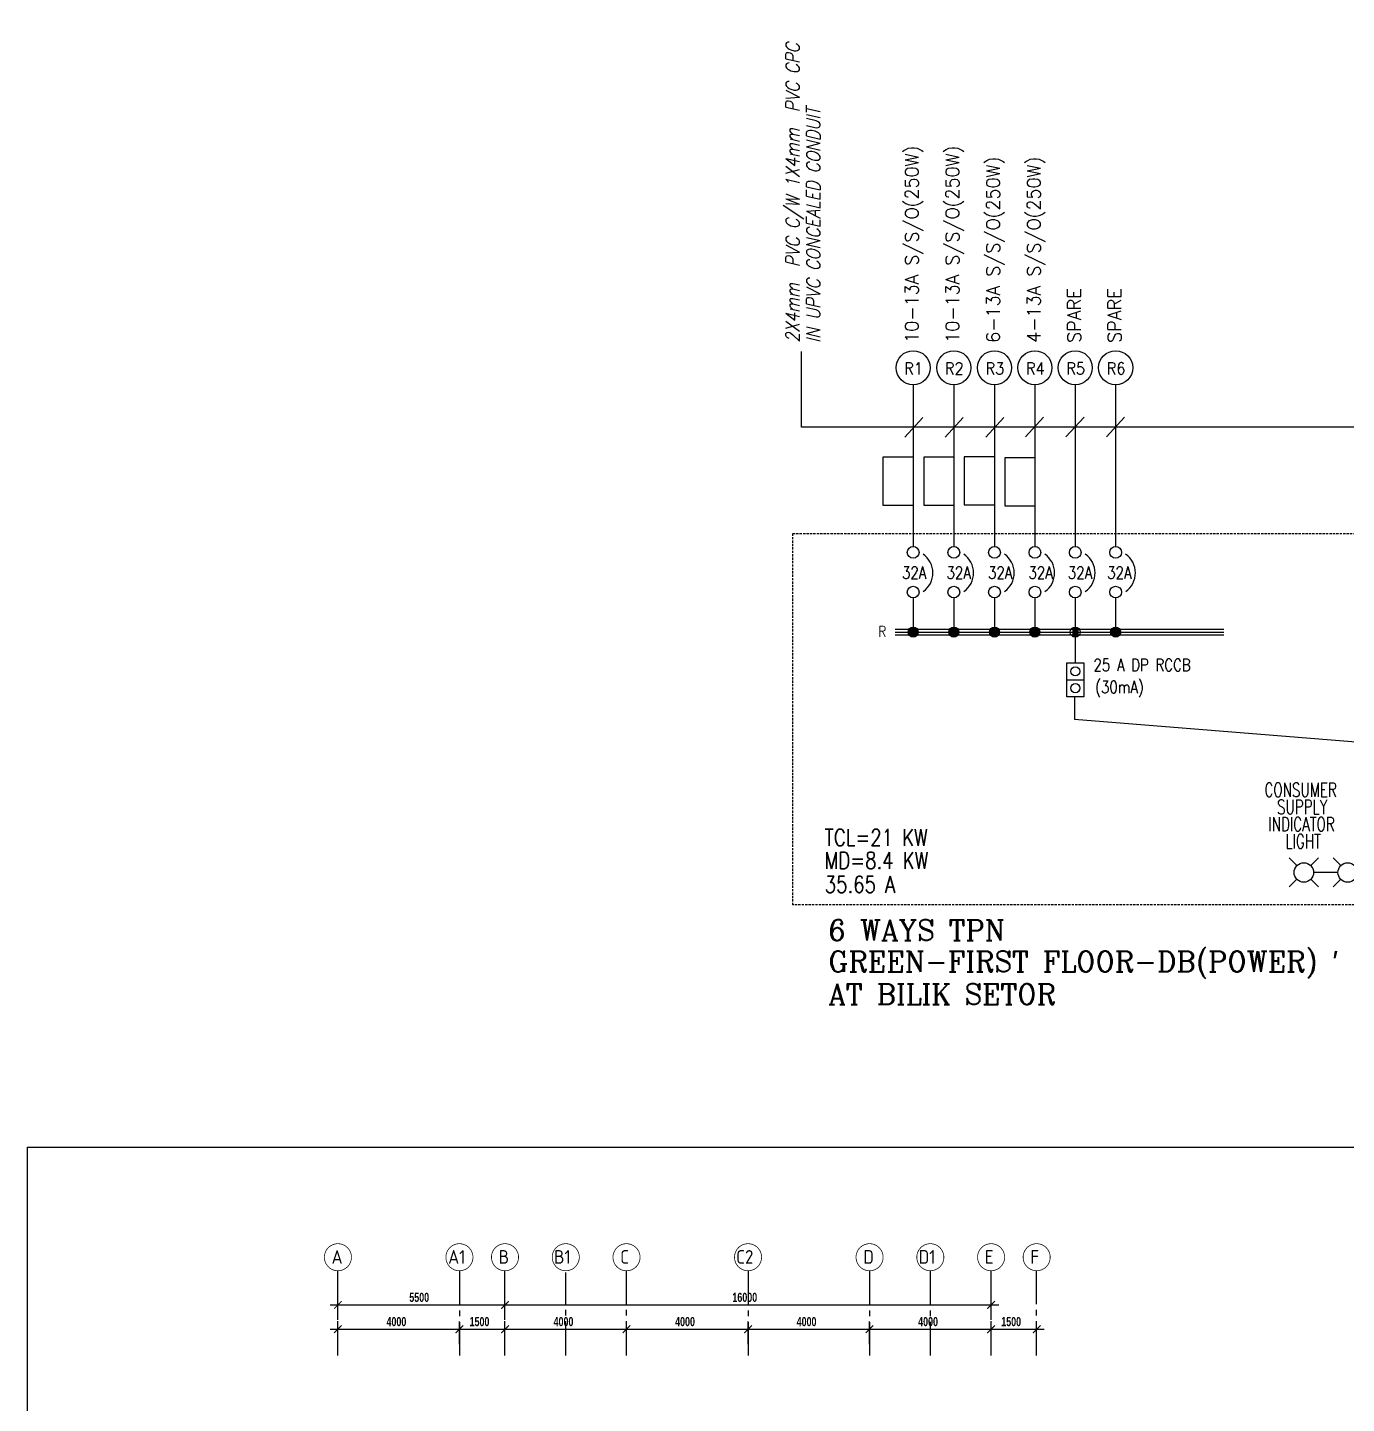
# Model space of a CAD drawing. Header units: inches. Extents: x -85907952 to 802144, y 988801 to 3125513.
# Drawn here: x 539292 to 582706, y 1055694 to 1100988 of the extents above; entities that cross this region are included whole.
import ezdxf
from ezdxf.enums import TextEntityAlignment as Align

# ---------------------------------------------------------------- set-up
doc = ezdxf.new("R2010")
doc.units = ezdxf.units.IN
doc.header["$MEASUREMENT"] = 0
doc.linetypes.add('CENTER2', pattern=[1.125, 0.75, -0.125, 0.125, -0.125])
doc.linetypes.add('HIDDEN', pattern=[0.375, 0.25, -0.125])
for name, color, linetype in [('$_KOD', 7, 'Continuous'), ('BANGUNAN', 4, 'Continuous'), ('DIM', 4, 'Continuous'), ('GRID', 8, 'CENTER2'), ('GRID-TEXT', 8, 'Continuous'), ('t.block', 4, 'Continuous')]:
    doc.layers.add(name, color=color, linetype=linetype)
doc.styles.add('ITALICC', font='ITALICC.SHX', dxfattribs={"width": 0.7})
doc.styles.add('ROMANC', font='ROMANC', dxfattribs={"width": 0.8, "height": 250})
doc.styles.add('ROMAND', font='ROMAND', dxfattribs={"width": 0.75, "height": 600})
doc.styles.add('ROMANS', font='ROMANS', dxfattribs={"width": 0.7})
doc.styles.add('STYLE1', font='ISOCP.SHX')
doc.styles.add('style2', font='sanssb__.ttf', dxfattribs={"height": 1200})

msp = doc.modelspace()

# ---------------------------------------------------------------- linework, layer by layer
at = {"layer": '$_KOD', "color": 3, "linetype": 'Continuous'}
for p, q in [((564771, 1087836, 0), (564771, 1090326, 0)), ((568759, 1088150, 0), (568166, 1087508, 0)), ((570094, 1088150, 0), (569501, 1087508, 0)), ((571429, 1088150, 0), (570835, 1087508, 0)), ((572737, 1088159, 0), (572144, 1087517, 0)), ((574067, 1088158, 0), (573473, 1087516, 0)), ((575405, 1088158, 0), (574812, 1087516, 0)), ((603478, 1087830, 0), (564771, 1087836, 0))]:
    msp.add_line(p, q, dxfattribs=at)
for p, q in [((568427, 1086848, 0), (567443, 1086848, 0)), ((567443, 1086848, 0), (567443, 1085270, 0)), ((569785, 1086842, 0), (568800, 1086842, 0)), ((568800, 1086842, 0), (568800, 1085264, 0)), ((571110, 1086857, 0), (570126, 1086857, 0)), ((570126, 1086857, 0), (570126, 1085280, 0)), ((572448, 1086823, 0), (571463, 1086823, 0)), ((571463, 1086823, 0), (571463, 1085245, 0)), ((567443, 1085270, 0), (568427, 1085270, 0)), ((568800, 1085264, 0), (569785, 1085264, 0)), ((570126, 1085280, 0), (571110, 1085280, 0)), ((571463, 1085245, 0), (572448, 1085245, 0)), ((580825, 1073653, 0), (581076, 1073401, 0)), ((581781, 1073653, 0), (581530, 1073401, 0)), ((582267, 1073653, 0), (582518, 1073401, 0)), ((582424, 1073174, 0), (581624, 1073174, 0)), ((581076, 1072948, 0), (580825, 1072696, 0)), ((581530, 1072948, 0), (581781, 1072696, 0)), ((582518, 1072948, 0), (582267, 1072696, 0))]:
    msp.add_line(p, q)
at = {"color": 0}
for p, q in [((568327, 1081205, 0), (568327, 1080969, 0)), ((568361, 1081230, 0), (568361, 1080943, 0)), ((568394, 1081245, 0), (568394, 1080928, 0)), ((568428, 1081251, 0), (568428, 1080922, 0)), ((568461, 1081251, 0), (568461, 1080922, 0)), ((568495, 1081244, 0), (568495, 1080929, 0)), ((568528, 1081229, 0), (568528, 1080944, 0)), ((568562, 1081202, 0), (568562, 1080971, 0)), ((569666, 1081205, 0), (569666, 1080969, 0)), ((569699, 1081230, 0), (569699, 1080943, 0)), ((569733, 1081245, 0), (569733, 1080928, 0)), ((569766, 1081251, 0), (569766, 1080922, 0)), ((569800, 1081251, 0), (569800, 1080922, 0)), ((569834, 1081244, 0), (569834, 1080929, 0)), ((569867, 1081229, 0), (569867, 1080944, 0)), ((569901, 1081202, 0), (569901, 1080971, 0)), ((571005, 1081205, 0), (571005, 1080969, 0)), ((571038, 1081230, 0), (571038, 1080943, 0)), ((571072, 1081245, 0), (571072, 1080928, 0)), ((571105, 1081251, 0), (571105, 1080922, 0)), ((571139, 1081251, 0), (571139, 1080922, 0)), ((571172, 1081244, 0), (571172, 1080929, 0)), ((571206, 1081229, 0), (571206, 1080944, 0)), ((571239, 1081202, 0), (571239, 1080971, 0)), ((572334, 1081205, 0), (572334, 1080969, 0)), ((572367, 1081230, 0), (572367, 1080943, 0)), ((572401, 1081245, 0), (572401, 1080928, 0)), ((572434, 1081251, 0), (572434, 1080922, 0)), ((572468, 1081251, 0), (572468, 1080922, 0)), ((572501, 1081244, 0), (572501, 1080929, 0)), ((572535, 1081229, 0), (572535, 1080944, 0)), ((572568, 1081202, 0), (572568, 1080971, 0)), ((573696, 1081230, 0), (573696, 1080943, 0)), ((573730, 1081245, 0), (573730, 1080928, 0)), ((573763, 1081251, 0), (573763, 1080922, 0)), ((573797, 1081251, 0), (573797, 1080922, 0)), ((573831, 1081244, 0), (573831, 1080929, 0)), ((573864, 1081229, 0), (573864, 1080944, 0)), ((574992, 1081205, 0), (574992, 1080969, 0)), ((575026, 1081230, 0), (575026, 1080943, 0)), ((575059, 1081245, 0), (575059, 1080928, 0)), ((575093, 1081251, 0), (575093, 1080922, 0)), ((575126, 1081251, 0), (575126, 1080922, 0)), ((575160, 1081244, 0), (575160, 1080929, 0)), ((575193, 1081229, 0), (575193, 1080944, 0)), ((575227, 1081202, 0), (575227, 1080971, 0)), ((568294, 1081157, 0), (568294, 1081016, 0)), ((568595, 1081152, 0), (568595, 1081021, 0)), ((569632, 1081157, 0), (569632, 1081016, 0)), ((569934, 1081152, 0), (569934, 1081021, 0)), ((570971, 1081157, 0), (570971, 1081016, 0)), ((571273, 1081152, 0), (571273, 1081021, 0)), ((572300, 1081157, 0), (572300, 1081016, 0)), ((572602, 1081152, 0), (572602, 1081021, 0)), ((574959, 1081157, 0), (574959, 1081016, 0)), ((575260, 1081152, 0), (575260, 1081021, 0))]:
    msp.add_line(p, q, dxfattribs=at)
at = {"linetype": 'ByBlock', "const_width": 37.5}
for points in [[(549633, 1059063), (549383, 1058813)], [(555133, 1059063), (554883, 1058813)], [(554883, 1058813), (555133, 1059063)], [(570883, 1058813), (571133, 1059063)], [(549633, 1058263), (549383, 1058013)], [(553383, 1058013), (553633, 1058263)], [(553633, 1058263), (553383, 1058013)], [(554883, 1058013), (555133, 1058263)], [(555133, 1058263), (554883, 1058013)], [(559133, 1058263), (558883, 1058013)], [(558883, 1058013), (559133, 1058263)], [(563133, 1058263), (562883, 1058013)], [(562883, 1058013), (563133, 1058263)], [(566883, 1058013), (567133, 1058263)], [(567133, 1058263), (566883, 1058013)], [(571133, 1058263), (570883, 1058013)], [(570883, 1058013), (571133, 1058263)], [(572383, 1058013), (572633, 1058263)]]:
    msp.add_lwpolyline(points, dxfattribs=at)
for centre in [(581303, 1073174, 0), (582745, 1073174, 0)]:
    msp.add_ellipse(centre, major_axis=(-321, 0), ratio=1, start_param=3.142456, end_param=9.425641)
at = {"layer": 'BANGUNAN', "color": 255, "linetype": 'Continuous'}
for p, q in [((568443, 1089227, 0), (568443, 1083903, 0)), ((569782, 1089227, 0), (569782, 1083903, 0)), ((571121, 1089227, 0), (571121, 1083903, 0)), ((572450, 1089227, 0), (572450, 1083903, 0)), ((573779, 1089227, 0), (573779, 1083903, 0)), ((575108, 1089227, 0), (575108, 1083903, 0)), ((568443, 1082210, 0), (568443, 1081087, 0)), ((569782, 1082210, 0), (569782, 1081087, 0)), ((571121, 1082210, 0), (571121, 1081087, 0)), ((572450, 1082210, 0), (572450, 1081087, 0)), ((573779, 1082210, 0), (573779, 1081087, 0)), ((575108, 1082210, 0), (575108, 1081087, 0)), ((567846, 1081180, 0), (578664, 1081180, 0)), ((567846, 1081087, 0), (578664, 1081087, 0)), ((567846, 1080993, 0), (578664, 1080993, 0))]:
    msp.add_line(p, q, dxfattribs=at)
at = {"layer": 'BANGUNAN', "color": 255}
for p, q in [((573778, 1081087, 0), (573778, 1080079, 0)), ((573499, 1078953, 0), (573499, 1080079, 0)), ((573499, 1080079, 0), (574062, 1080079, 0)), ((574062, 1080079, 0), (574062, 1078953, 0)), ((573499, 1079516, 0), (574062, 1079516, 0)), ((574062, 1078953, 0), (573499, 1078953, 0)), ((573749, 1078953, 0), (573749, 1078209, 0)), ((589368, 1076947, 0), (573749, 1078209, 0))]:
    msp.add_line(p, q, dxfattribs=at)
at = {"layer": 'BANGUNAN', "color": 4, "linetype": 'HIDDEN', "ltscale": 300, "elevation": 0}
msp.add_lwpolyline([(564482, 1084328), (615136, 1084328), (615136, 1072104), (564482, 1072104)], close=True, dxfattribs=at)
at = {"layer": 'BANGUNAN', "color": 255, "linetype": 'Continuous'}
for centre, radius in [((568443, 1089788, 0), 561), ((569782, 1089788, 0), 561), ((571121, 1089788, 0), 561), ((572450, 1089788, 0), 561), ((573779, 1089788, 0), 561), ((575108, 1089788, 0), 561), ((568443, 1083710, 0), 193), ((569782, 1083710, 0), 193), ((571121, 1083710, 0), 193), ((572450, 1083710, 0), 193), ((573779, 1083710, 0), 193), ((575108, 1083710, 0), 193), ((568443, 1082404, 0), 193), ((569782, 1082404, 0), 193), ((571121, 1082404, 0), 193), ((572450, 1082404, 0), 193), ((573779, 1082404, 0), 193), ((575108, 1082404, 0), 193), ((568443, 1081087, 0), 166), ((569782, 1081087, 0), 166), ((571121, 1081087, 0), 166), ((572450, 1081087, 0), 166), ((573779, 1081087, 0), 166), ((575108, 1081087, 0), 166), ((573782, 1079794, 0), 150), ((573782, 1079241, 0), 150)]:
    msp.add_circle(centre, radius, dxfattribs=at)
for centre in [(568341, 1083035, 0), (569680, 1083035, 0), (571019, 1083035, 0), (572348, 1083035, 0), (573677, 1083035, 0), (575006, 1083035, 0)]:
    msp.add_arc(centre, 752, 305.154, 55.051, dxfattribs=at)
at = {"layer": 'DIM'}
for p, q in [((549508, 1058443), (549508, 1059188)), ((555008, 1058443), (555008, 1059188)), ((555008, 1058443), (555008, 1059188)), ((571008, 1058443), (571008, 1059188)), ((549258, 1058938), (555258, 1058938)), ((554758, 1058938), (571258, 1058938)), ((549258, 1058138), (553758, 1058138)), ((549508, 1057643), (549508, 1058388)), ((553258, 1058138), (555258, 1058138)), ((553508, 1057643), (553508, 1058388)), ((553508, 1057643), (553508, 1058388)), ((554758, 1058138), (559258, 1058138)), ((555008, 1057643), (555008, 1058388)), ((555008, 1057643), (555008, 1058388)), ((558758, 1058138), (563258, 1058138)), ((559008, 1057643), (559008, 1058388)), ((559008, 1057643), (559008, 1058388)), ((562758, 1058138), (567258, 1058138)), ((563008, 1057643), (563008, 1058388)), ((563008, 1057643), (563008, 1058388)), ((566758, 1058138), (571258, 1058138)), ((567008, 1057643), (567008, 1058388)), ((567008, 1057643), (567008, 1058388)), ((570758, 1058138), (572758, 1058138)), ((571008, 1057643), (571008, 1058388)), ((571008, 1057643), (571008, 1058388)), ((572508, 1057643), (572508, 1058388))]:
    msp.add_line(p, q, dxfattribs=at)
at = {"layer": 'GRID', "ltscale": 1500}
for p, q in [((549508, 1057273), (549508, 1060063)), ((553508, 1060063), (553508, 1057273)), ((555008, 1057273), (555008, 1060063)), ((557008, 1057273), (557008, 1060000)), ((559008, 1057273), (559008, 1060063)), ((563008, 1060063), (563008, 1057273)), ((567008, 1060063), (567008, 1057273)), ((569008, 1060069), (569008, 1057273)), ((571008, 1057273), (571008, 1060063)), ((572508, 1057273), (572508, 1060063))]:
    msp.add_line(p, q, dxfattribs=at)
at = {"layer": 'GRID-TEXT', "const_width": 24.7}
for points in [[(549954, 1060508, 1), (549063, 1060508, 0.414214), (549508, 1060063, 0.414214), (549954, 1060508, 1)], [(553954, 1060508, 1), (553063, 1060508, 0.414214), (553508, 1060063, 0.414214), (553954, 1060508, 1)], [(555454, 1060508, 1), (554563, 1060508, 0.414214), (555008, 1060063, 0.414214), (555454, 1060508, 1)], [(557454, 1060508, 1), (556563, 1060508, 0.414214), (557008, 1060063, 0.414214), (557454, 1060508, 1)], [(559454, 1060508, 1), (558563, 1060508, 0.414214), (559008, 1060063, 0.414214), (559454, 1060508, 1)], [(563454, 1060508, 1), (562563, 1060508, 0.414214), (563008, 1060063, 0.414214), (563454, 1060508, 1)], [(567454, 1060508, 1), (566563, 1060508, 0.414214), (567008, 1060063, 0.414214), (567454, 1060508, 1)], [(569454, 1060508, 1), (568563, 1060508, 0.414214), (569008, 1060063, 0.414214), (569454, 1060508, 1)], [(571454, 1060508, 1), (570563, 1060508, 0.414214), (571008, 1060063, 0.414214), (571454, 1060508, 1)], [(572954, 1060508, 1), (572063, 1060508, 0.414214), (572508, 1060063, 0.414214), (572954, 1060508, 1)]]:
    msp.add_lwpolyline(points, format="xyb", dxfattribs=at)
at = {"layer": 't.block', "color": 7, "ltscale": 0.5}
msp.add_lwpolyline([(634147, 999271), (539292, 999271), (539292, 1064133), (634147, 1064133)], close=True, dxfattribs=at)

# ---------------------------------------------------------------- texts
at = {"style": 'ROMANS', "width": 0.7}
for s, p in [('CONSUMER', (580006, 1075662, 0)), ('SUPPLY', (580419, 1075097, 0)), ('INDICATOR ', (580133, 1074534, 0)), ('LIGHT', (580694, 1073968, 0))]:
    msp.add_text(s, height=464.3, dxfattribs=at).set_placement(p)
at = {"layer": 'BANGUNAN', "color": 255, "linetype": 'Continuous'}
for s, height, style, width, p in [('2X4mm  PVC C/W 1X4mm  PVC CPC', 450, 'ITALICC', 0.85, (564700, 1090612, 0)), ('IN UPVC CONCEALED CONDUIT', 450, 'ITALICC', 0.85, (565382, 1090612, 0)), ('10-13A S/S/O(250W)', 445.5, 'ROMANC', 0.95, (568621, 1090611, 0)), ('10-13A S/S/O(250W)', 445.5, 'ROMANC', 0.95, (569959, 1090611, 0)), ('6-13A S/S/O(250W)', 445.5, 'ROMANC', 0.95, (571298, 1090611, 0)), ('4-13A S/S/O(250W)', 445.5, 'ROMANC', 0.95, (572637, 1090611, 0)), ('SPARE', 445.5, 'ROMANC', 0.95, (573966, 1090611, 0)), ('SPARE', 445.5, 'ROMANC', 0.95, (575295, 1090611, 0))]:
    msp.add_text(s, height=height, rotation=90, dxfattribs=dict(at, style=style, width=width)).set_placement(p)
at = {"layer": 'BANGUNAN', "color": 255, "linetype": 'Continuous', "style": 'ROMANS', "width": 0.9}
for s, p in [('R1', (568457, 1089571, 0)), ('R2', (569796, 1089571, 0)), ('R3', (571135, 1089571, 0)), ('R4', (572464, 1089571, 0)), ('R5', (573793, 1089571, 0)), ('R6', (575122, 1089571, 0))]:
    msp.add_text(s, height=390.9, dxfattribs=at).set_placement(p, align=Align.CENTER)
at = {"layer": 'BANGUNAN', "color": 255, "linetype": 'Continuous', "width": 0.8}
for s, height, style, p in [('32A', 402.1, 'ROMANS', (568076, 1082843, 0)), ('32A', 402.1, 'ROMANS', (569543, 1082843, 0)), ('32A', 402.1, 'ROMANS', (570908, 1082843, 0)), ('32A', 402.1, 'ROMANS', (572239, 1082843, 0)), ('32A', 402.1, 'ROMANS', (573535, 1082843, 0)), ('32A', 402.1, 'ROMANS', (574831, 1082843, 0)), ('R', 355, 'ROMAND', (567302, 1080931, 0)), ('25 A DP RCCB', 402.1, 'ROMANS', (574379, 1079804, 0)), ('(30mA)', 402.1, 'ROMANS', (574434, 1079077, 0)), ('TCL=21 KW', 546.8, 'ROMANS', (565532, 1074051, 0)), ('MD=8.4 KW', 546.8, 'ROMANS', (565532, 1073297, 0)), ('35.65 A', 546.8, 'ROMANS', (565532, 1072507, 0))]:
    msp.add_text(s, height=height, dxfattribs=dict(at, style=style)).set_placement(p)
at = {"layer": 'BANGUNAN', "color": 255, "linetype": 'Continuous', "style": 'ROMANC'}
for s, p in [('6 WAYS TPN ', (565650, 1070936, 0)), ("GREEN-FIRST FLOOR-DB(POWER) '", (565650, 1069908, 0)), ('AT BILIK SETOR', (565650, 1068830, 0))]:
    msp.add_text(s, height=675, dxfattribs=at).set_placement(p)
at = {"layer": 'DIM', "style": 'style2', "width": 0.7}
for s, p in [('5500', (551858, 1059038)), ('16000', (562493, 1059038)), ('4000', (551108, 1058238)), ('1500', (553843, 1058238)), ('4000', (556608, 1058238)), ('4000', (560608, 1058238)), ('4000', (564608, 1058238)), ('4000', (568608, 1058238)), ('1500', (571343, 1058238))]:
    msp.add_text(s, height=300, dxfattribs=at).set_placement(p)
at = {"layer": 'GRID-TEXT', "style": 'STYLE1'}
for s, p in [('A', (549300, 1060293)), ('A1', (553137, 1060293)), ('B', (554800, 1060293)), ('B1', (556622, 1060293)), ('C', (558800, 1060293)), ('C2', (562618, 1060293)), ('D', (566800, 1060293)), ('D1', (568624, 1060293)), ('E', (570800, 1060293)), ('F', (572300, 1060293))]:
    msp.add_text(s, height=450, dxfattribs=at).set_placement(p)

doc.saveas('drawing.dxf')
